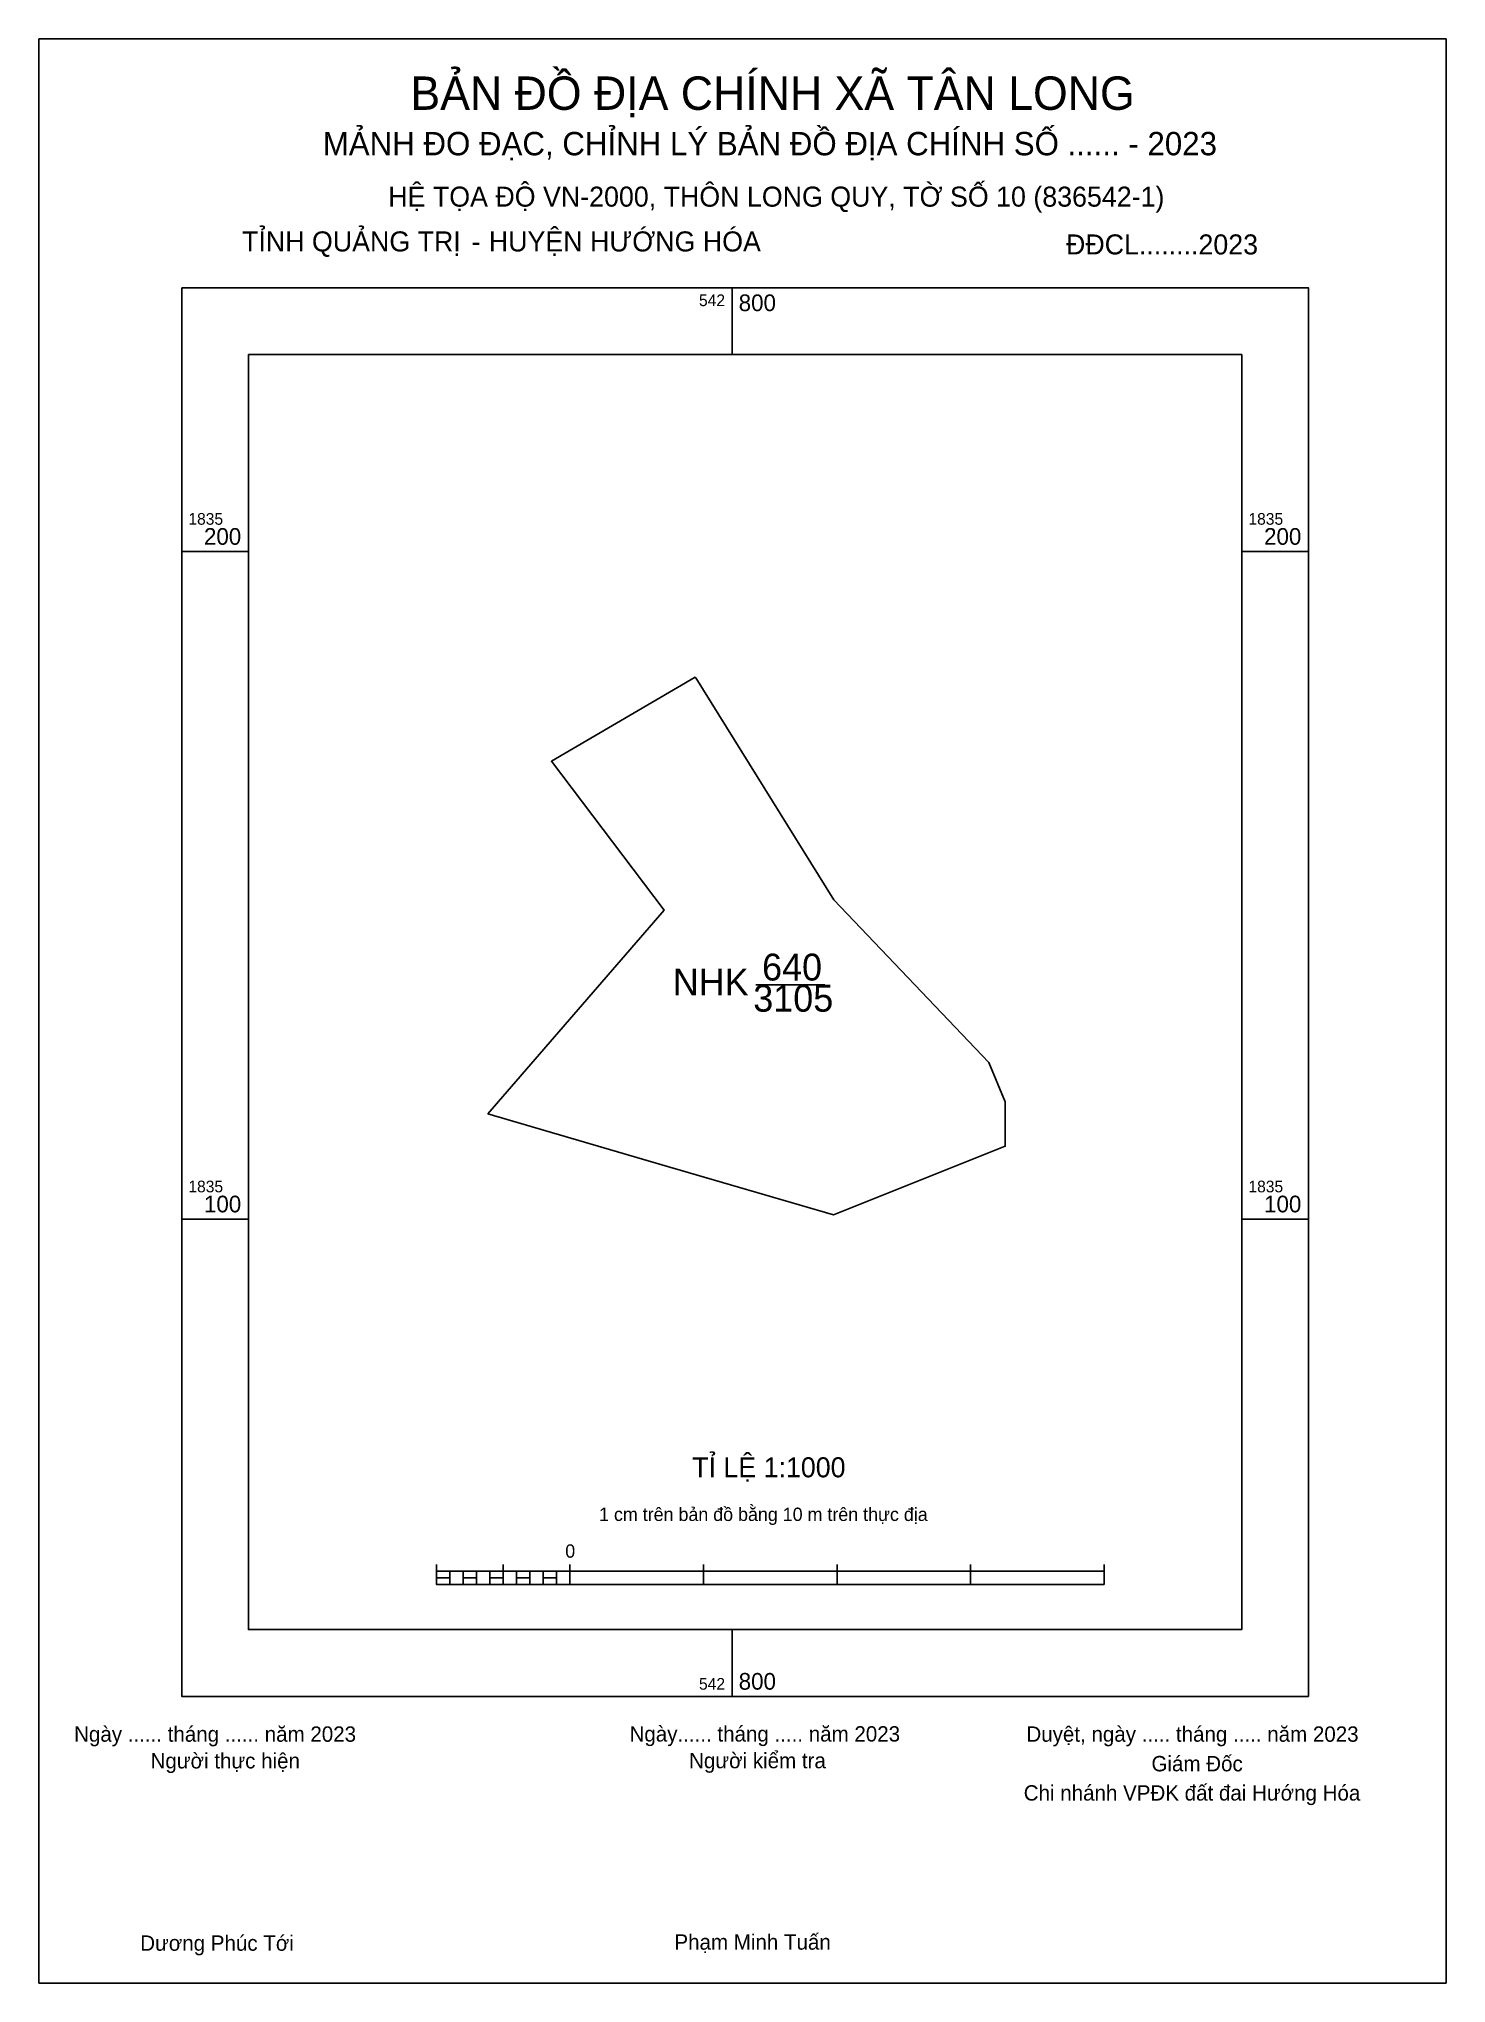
# Model space of a CAD drawing. Extents: x 542696 to 542907, y 1834986 to 1835277.
import ezdxf

# ---------------------------------------------------------------- set-up
doc = ezdxf.new("R2010")
doc.units = 0
for name, color, linetype in [('Level 1', 7, 'Continuous'), ('Level 10', 7, 'Continuous'), ('Level 13', 7, 'Continuous'), ('Level 2', 7, 'Continuous'), ('Level 6', 7, 'Continuous'), ('Level 62', 7, 'Continuous'), ('Level 63', 7, 'Continuous')]:
    doc.layers.add(name, color=color, linetype=linetype)

msp = doc.modelspace()

# ---------------------------------------------------------------- linework, layer by layer
at = {"layer": 'Level 1'}
for p, q in [((542696.19, 1835276.78), (542696.19, 1835276.78)), ((542906.95, 1834985.55), (542906.95, 1834985.55))]:
    msp.add_line(p, q, dxfattribs=at)
at = {"layer": 'Level 10'}
msp.add_lwpolyline([(542763.41, 1835115.74), (542789.82, 1835146.29), (542772.95, 1835168.58), (542794.49, 1835181.16), (542794.56, 1835181.05), (542815.24, 1835147.8), (542838.44, 1835123.45), (542840.89, 1835117.57), (542840.93, 1835110.91), (542815.19, 1835100.65), (542789.5, 1835108.14)], close=True, dxfattribs=at)
at = {"layer": 'Level 13'}
msp.add_line((542803.55, 1835135.07), (542813.89, 1835135.07), dxfattribs=at)
at = {"layer": 'Level 2'}
msp.add_lwpolyline([(542696.18, 1835276.78), (542906.95, 1835276.78), (542906.95, 1834985.55), (542696.18, 1834985.55)], close=True, dxfattribs=at)
at = {"layer": 'Level 62'}
msp.add_lwpolyline([(542727.57, 1835229.5), (542876.34, 1835229.5), (542876.34, 1835038.5), (542727.57, 1835038.5)], close=True, dxfattribs=at)
at = {"layer": 'Level 63'}
for p, q in [((542696.18, 1835271.78), (542696.18, 1835276.78)), ((542696.18, 1835276.78), (542701.18, 1835276.78)), ((542696.18, 1835271.78), (542696.18, 1835276.78)), ((542696.18, 1835276.78), (542701.18, 1835276.78)), ((542901.95, 1835276.78), (542906.95, 1835276.78)), ((542901.95, 1835276.78), (542906.95, 1835276.78)), ((542906.95, 1835276.78), (542906.95, 1835271.78)), ((542906.95, 1835276.78), (542906.95, 1835271.78)), ((542696.18, 1835271.78), (542696.18, 1835271.78)), ((542696.18, 1835271.78), (542696.18, 1835271.78)), ((542800, 1835239.5), (542800, 1835229.5)), ((542717.57, 1835200), (542727.57, 1835200)), ((542876.34, 1835200), (542886.34, 1835200)), ((542717.57, 1835100), (542727.57, 1835100)), ((542876.34, 1835100), (542886.34, 1835100)), ((542755.73, 1835048.27), (542755.73, 1835045.27)), ((542765.73, 1835048.27), (542765.73, 1835045.27)), ((542775.73, 1835048.27), (542775.73, 1835045.27)), ((542795.73, 1835048.27), (542795.73, 1835045.27)), ((542815.73, 1835048.27), (542815.73, 1835045.27)), ((542835.73, 1835048.27), (542835.73, 1835045.27)), ((542855.73, 1835048.27), (542855.73, 1835045.27)), ((542755.73, 1835047.27), (542855.73, 1835047.27)), ((542755.73, 1835045.27), (542855.73, 1835045.27)), ((542757.73, 1835047.27), (542757.73, 1835045.27)), ((542759.73, 1835047.27), (542759.73, 1835045.27)), ((542761.73, 1835047.27), (542761.73, 1835045.27)), ((542763.73, 1835047.27), (542763.73, 1835045.27)), ((542765.73, 1835047.27), (542765.73, 1835045.27)), ((542767.73, 1835047.27), (542767.73, 1835045.27)), ((542769.73, 1835047.27), (542769.73, 1835045.27)), ((542771.73, 1835047.27), (542771.73, 1835045.27)), ((542773.73, 1835047.27), (542773.73, 1835045.27)), ((542775.73, 1835047.27), (542775.73, 1835045.27)), ((542800, 1835038.5), (542800, 1835028.5)), ((542696.18, 1834985.55), (542696.18, 1834990.55)), ((542696.18, 1834985.55), (542696.18, 1834990.55)), ((542906.95, 1834990.55), (542906.95, 1834985.55)), ((542906.95, 1834990.55), (542906.95, 1834985.55)), ((542701.18, 1834985.55), (542696.18, 1834985.55)), ((542701.18, 1834985.55), (542696.18, 1834985.55)), ((542906.95, 1834985.55), (542901.95, 1834985.55)), ((542906.95, 1834985.55), (542901.95, 1834985.55))]:
    msp.add_line(p, q, dxfattribs=at)
for points in [[(542717.57, 1835239.5), (542717.57, 1835028.5), (542886.34, 1835028.5), (542886.34, 1835239.5)], [(542755.73, 1835046.27), (542757.73, 1835046.27), (542757.73, 1835045.27), (542755.73, 1835045.27)], [(542755.73, 1835046.27), (542757.73, 1835046.27), (542757.73, 1835045.27), (542755.73, 1835045.27)], [(542759.73, 1835046.27), (542761.73, 1835046.27), (542761.73, 1835045.27), (542759.73, 1835045.27)], [(542763.73, 1835046.27), (542765.73, 1835046.27), (542765.73, 1835045.27), (542763.73, 1835045.27)], [(542767.73, 1835046.27), (542769.73, 1835046.27), (542769.73, 1835045.27), (542767.73, 1835045.27)], [(542771.73, 1835046.27), (542773.73, 1835046.27), (542773.73, 1835045.27), (542771.73, 1835045.27)]]:
    msp.add_lwpolyline(points, close=True, dxfattribs=at)

# ---------------------------------------------------------------- texts
at = {"layer": 'Level 13'}
for s, p in [('640', (542804.5, 1835135.73)), ('NHK', (542791.13, 1835133.49)), ('3105', (542803.18, 1835131.06))]:
    msp.add_text(s, height=4.026, dxfattribs=at).set_placement(p)
at = {"layer": 'Level 6'}
for s, p in [('HỆ TỌA ÐỘ VN-2000, THÔN LONG QUY, TỜ SỐ 10 (836542-1)', (542748.51, 1835251.65)), ('TỈ LỆ 1:1000', (542794.03, 1835061.31))]:
    msp.add_text(s, height=3, dxfattribs=at).set_placement(p)
at = {"layer": 'Level 63'}
for s, height, p in [('BẢN ĐỒ ĐỊA CHÍNH XÃ TÂN LONG', 5, (542751.83, 1835266.15)), ('MẢNH ĐO ĐẠC, CHỈNH LÝ BẢN ĐỒ ÐỊA CHÍNH SỐ ...... - 2023', 3.5, (542738.7, 1835259.34)), ('TỈNH QUẢNG TRỊ', 3, (542726.61, 1835244.94)), (' HUYỆN HƯỚNG HÓA', 3, (542762.46, 1835244.94)), ('-', 3, (542760.98, 1835244.94)), ('ĐĐCL........2023', 3, (542850.02, 1835244.49)), ('542', 1.75, (542795.05, 1835236.75)), ('800', 2.5, (542801, 1835236)), ('1835', 1.75, (542718.57, 1835204)), ('1835', 1.75, (542877.34, 1835204)), ('200', 2.5, (542720.91, 1835201)), ('200', 2.5, (542879.69, 1835201)), ('1835', 1.75, (542718.57, 1835104)), ('100', 2.5, (542720.91, 1835101)), ('1835', 1.75, (542877.34, 1835104)), ('100', 2.5, (542879.69, 1835101)), ('1 cm trên bản đồ bằng 10 m trên thực địa', 2, (542780.09, 1835054.77)), ('0', 2, (542775.02, 1835049.27)), ('542', 1.75, (542795.05, 1835029.5)), ('800', 2.5, (542801, 1835029.5)), ('Ngày ...... tháng ...... năm 2023', 2.3, (542701.46, 1835021.7)), ('Ngày...... tháng ..... năm 2023', 2.3, (542784.65, 1835021.73)), ('Duyệt, ngày ..... tháng ..... năm 2023', 2.3, (542844.09, 1835021.7)), ('Người thực hiện', 2.3, (542712.91, 1835017.7)), ('Người kiểm tra', 2.3, (542793.57, 1835017.73)), ('Giám Đốc', 2.3, (542862.82, 1835017.27)), ('Chi nhánh VPĐK đất đai Hướng Hóa', 2.3, (542843.69, 1835012.89)), ('Dương Phúc Tới', 2.3, (542711.36, 1834990.39)), ('Phạm Minh Tuấn', 2.3, (542791.37, 1834990.55))]:
    msp.add_text(s, height=height, dxfattribs=at).set_placement(p)

doc.saveas('drawing.dxf')
